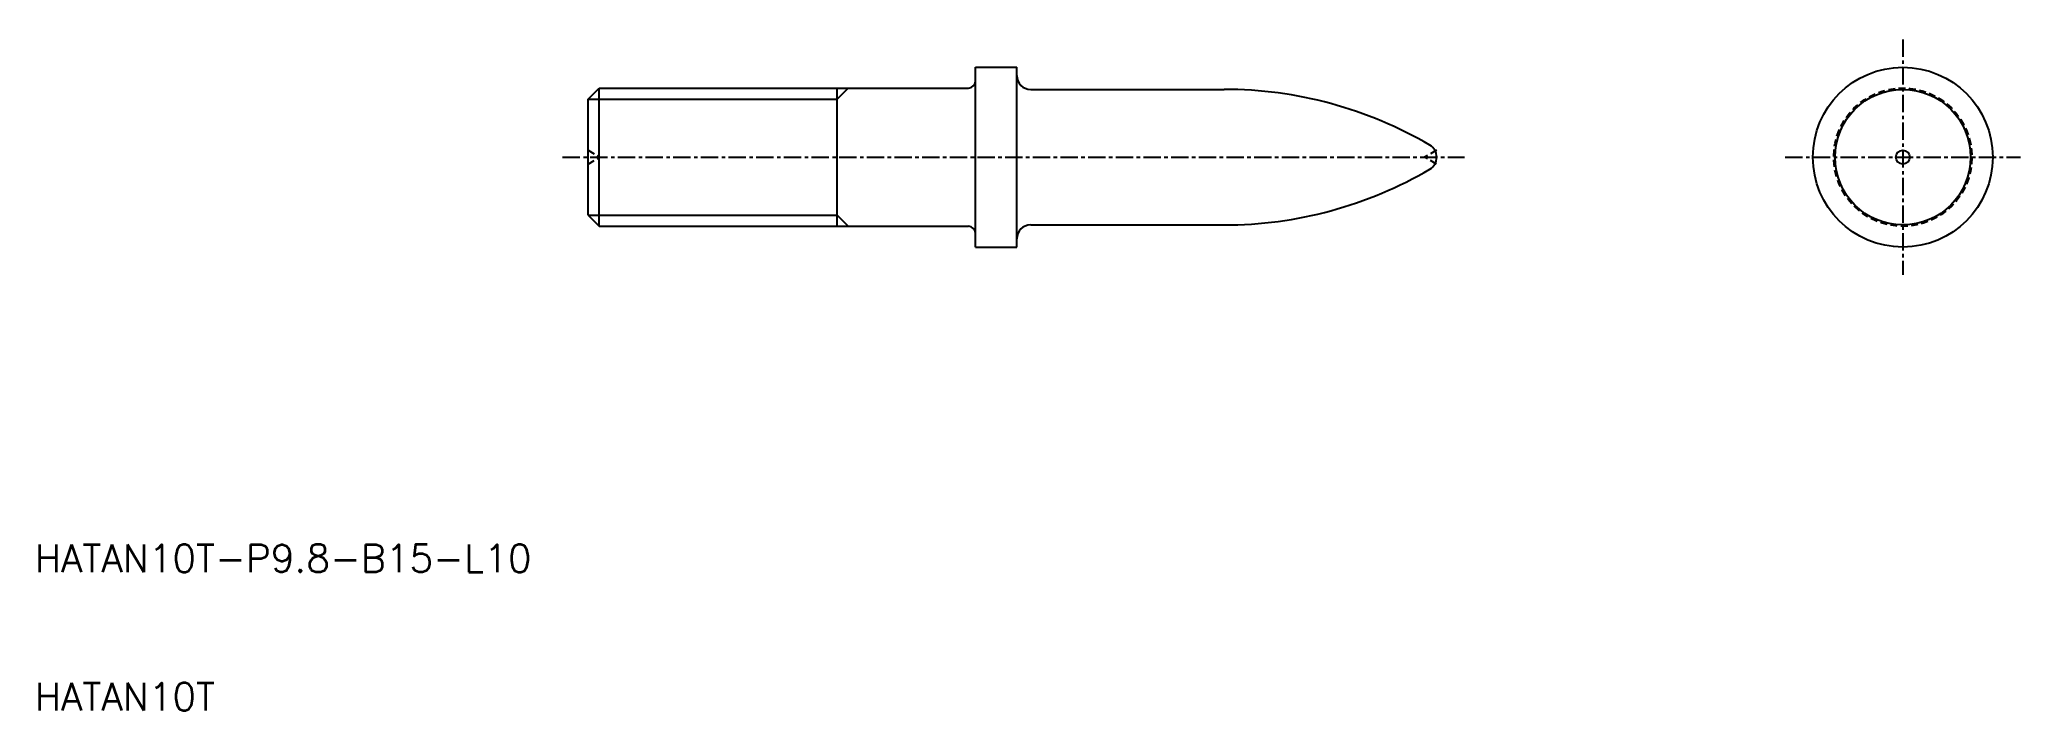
# Model space of a CAD drawing. Extents: x 10 to 154, y 10 to 58.
import ezdxf

# ---------------------------------------------------------------- set-up
doc = ezdxf.new("R2010")
doc.units = 0
doc.linetypes.add('CENTER', pattern=[2, 1.25, -0.25, 0.25, -0.25])
doc.linetypes.add('DASHED', pattern=[0.75, 0.5, -0.25])
doc.layers.get('0').update_dxf_attribs({"linetype": 'CONTINUOUS'})
doc.layers.add('CENTER', color=1, linetype='CENTER')
doc.styles.get("Standard").update_dxf_attribs({"font": 'txt.shx'})

msp = doc.modelspace()

# ---------------------------------------------------------------- linework, layer by layer
at = {"color": 7, "linetype": 'CONTINUOUS'}
for p, q in [((78, 43.5), (78, 56.5)), ((78, 56.5), (81, 56.5)), ((81, 43.5), (81, 56.5)), ((50, 54.19), (50.81, 55)), ((50.81, 55), (77.5, 55)), ((68, 45), (68, 55)), ((82, 54.9), (96, 54.9)), ((50, 45.81), (50, 54.19)), ((50, 45.81), (50.81, 45)), ((50.81, 45), (77.5, 45)), ((82, 45.1), (96, 45.1)), ((78, 43.5), (81, 43.5))]:
    msp.add_line(p, q, dxfattribs=at)
at = {"color": 3, "linetype": 'CONTINUOUS'}
for p, q in [((50.81, 45), (50.81, 55)), ((68, 54.19), (68.81, 55)), ((50, 54.19), (68, 54.19)), ((50, 45.81), (68, 45.81)), ((68, 45.81), (68.81, 45))]:
    msp.add_line(p, q, dxfattribs=at)
at = {"color": 3, "linetype": 'DASHED'}
for p, q in [((50, 50.5), (50.87, 50)), ((111.35, 50.5), (110.48, 50)), ((50, 49.5), (50.87, 50)), ((111.35, 49.5), (110.48, 50))]:
    msp.add_line(p, q, dxfattribs=at)
at = {"color": 7, "linetype": 'CONTINUOUS'}
for radius in [6.5, 4.9, 0.5]:
    msp.add_circle((145.06, 50), radius, dxfattribs=at)
at = {"color": 3, "linetype": 'DASHED'}
msp.add_circle((145.06, 50), 5, dxfattribs=at)
at = {"color": 7, "linetype": 'CONTINUOUS'}
for centre, radius, start, end in [((82, 55.9), 1, 180, 270), ((77.5, 55.5), 0.5, 270, 0), ((96, 25.5), 29.4, 59.6184, 90), ((110.36, 50), 1, 300.3816, 59.6184), ((96, 74.5), 29.4, 270, 300.3816), ((77.5, 44.5), 0.5, 0, 90), ((82, 44.1), 1, 90, 180)]:
    msp.add_arc(centre, radius, start, end, dxfattribs=at)
at = {"layer": 'CENTER', "color": 1, "linetype": 'CENTER'}
for p, q in [((145.06, 58.5), (145.06, 41.5)), ((48.16, 50), (113.36, 50)), ((136.56, 50), (153.56, 50))]:
    msp.add_line(p, q, dxfattribs=at)

# ---------------------------------------------------------------- texts
at = {"color": 7, "linetype": 'CONTINUOUS'}
for s, p in [('HATAN10T-P9.8-B15-L10 ', (10, 20)), ('HATAN10T ', (10, 10))]:
    msp.add_text(s, height=2, dxfattribs=at).set_placement(p)

doc.saveas('drawing.dxf')
